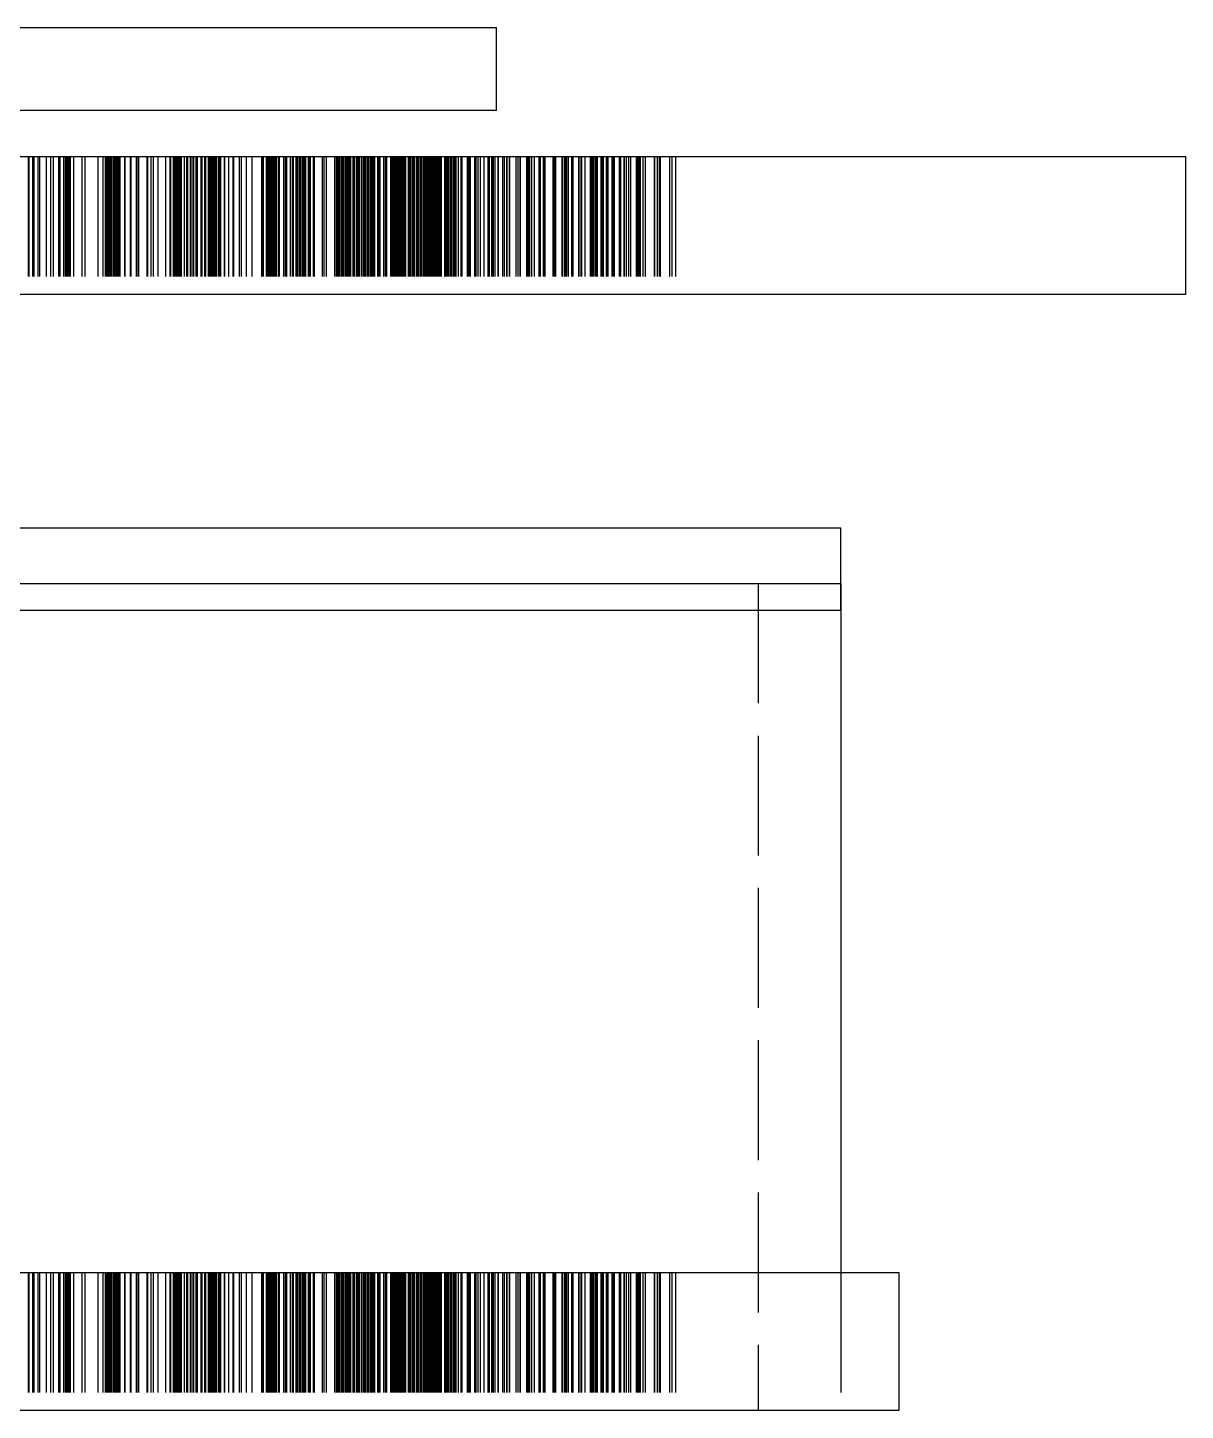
# Model space of a CAD drawing. Extents: x -3282 to 4846, y -1718 to 1845.
# Drawn here: x 4463.6 to 4547.6, y -467.9 to -367.6 of the extents above; entities that cross this region are included whole.
import ezdxf

# ---------------------------------------------------------------- set-up
doc = ezdxf.new("R2010")
doc.units = 0
doc.linetypes.add('DASHED', pattern=[11.05, 8.7, -2.35])
doc.linetypes.add('DOT', pattern=[2.2, 1.1, -1.1])
doc.layers.get('0').update_dxf_attribs({"linetype": 'CONTINUOUS'})
doc.layers.add('INVISIBLE', color=6, linetype='DOT')

msp = doc.modelspace()

# ---------------------------------------------------------------- linework, layer by layer
at = {"color": 1}
for p, q in [((4435.107727, -367.571621), (4497.607727, -367.571621)), ((4497.607727, -373.571621), (4497.607727, -367.571621)), ((4497.607727, -373.571621), (4247.607727, -373.571621)), ((4197.607727, -376.930308), (4547.607727, -376.930308)), ((4547.607727, -376.930308), (4547.607727, -386.930308)), ((4547.607727, -386.930308), (4197.607727, -386.930308)), ((4447.607727, -403.87264), (4522.607727, -403.87264)), ((4522.607727, -409.87264), (4522.607727, -403.87264)), ((4222.607727, -407.895823), (4522.607727, -407.895823)), ((4522.607727, -407.895823), (4522.607727, -457.895823)), ((4522.607727, -409.87264), (4222.607727, -409.87264)), ((4218.41165, -457.895823), (4526.803805, -457.895823)), ((4526.803805, -457.895823), (4526.803805, -467.895823)), ((4526.803805, -467.895823), (4218.41165, -467.895823))]:
    msp.add_line(p, q, dxfattribs=at)
at = {"layer": 'INVISIBLE', "linetype": 'DASHED'}
for p, q in [((4463.629827, -376.930308), (4463.629827, -386.930308)), ((4463.686207, -376.930308), (4463.686207, -386.930308)), ((4463.933215, -376.930308), (4463.933215, -386.930308)), ((4464.042692, -376.930308), (4464.042692, -386.930308)), ((4464.048743, -376.930308), (4464.048743, -386.930308)), ((4464.328966, -376.930308), (4464.328966, -386.930308)), ((4464.442108, -376.930308), (4464.442108, -386.930308)), ((4464.936995, -376.930308), (4464.936995, -386.930308)), ((4465.257447, -376.930308), (4465.257447, -386.930308)), ((4465.43452, -376.930308), (4465.43452, -386.930308)), ((4465.839957, -376.930308), (4465.839957, -386.930308)), ((4465.933752, -376.930308), (4465.933752, -386.930308)), ((4466.182442, -376.930308), (4466.182442, -386.930308)), ((4466.184181, -376.930308), (4466.184181, -386.930308)), ((4466.311828, -376.930308), (4466.311828, -386.930308)), ((4466.33762, -376.930308), (4466.33762, -386.930308)), ((4466.346135, -376.930308), (4466.346135, -386.930308)), ((4466.385126, -376.930308), (4466.385126, -386.930308)), ((4466.407022, -376.930308), (4466.407022, -386.930308)), ((4466.409483, -376.930308), (4466.409483, -386.930308)), ((4466.430706, -376.930308), (4466.430706, -386.930308)), ((4466.441874, -376.930308), (4466.441874, -386.930308)), ((4466.457502, -376.930308), (4466.457502, -386.930308)), ((4466.478218, -376.930308), (4466.478218, -386.930308)), ((4466.502674, -376.930308), (4466.502674, -386.930308)), ((4466.53958, -376.930308), (4466.53958, -386.930308)), ((4466.550751, -376.930308), (4466.550751, -386.930308)), ((4466.562348, -376.930308), (4466.562348, -386.930308)), ((4466.591947, -376.930308), (4466.591947, -386.930308)), ((4466.602057, -376.930308), (4466.602057, -386.930308)), ((4466.661122, -376.930308), (4466.661122, -386.930308)), ((4466.664394, -376.930308), (4466.664394, -386.930308)), ((4466.674306, -376.930308), (4466.674306, -386.930308)), ((4466.915665, -376.930308), (4466.915665, -386.930308)), ((4467.531013, -376.930308), (4467.531013, -386.930308)), ((4467.738138, -376.930308), (4467.738138, -386.930308)), ((4468.681522, -376.930308), (4468.681522, -386.930308)), ((4469.057762, -376.930308), (4469.057762, -386.930308)), ((4469.213446, -376.930308), (4469.213446, -386.930308)), ((4469.255664, -376.930308), (4469.255664, -386.930308)), ((4469.270852, -376.930308), (4469.270852, -386.930308)), ((4469.348096, -376.930308), (4469.348096, -386.930308)), ((4469.397185, -376.930308), (4469.397185, -386.930308)), ((4469.402975, -376.930308), (4469.402975, -386.930308)), ((4469.484608, -376.930308), (4469.484608, -386.930308)), ((4469.527899, -376.930308), (4469.527899, -386.930308)), ((4469.58967, -376.930308), (4469.58967, -386.930308)), ((4469.664166, -376.930308), (4469.664166, -386.930308)), ((4469.669862, -376.930308), (4469.669862, -386.930308)), ((4469.671114, -376.930308), (4469.671114, -386.930308)), ((4469.805318, -376.930308), (4469.805318, -386.930308)), ((4469.808981, -376.930308), (4469.808981, -386.930308)), ((4469.856322, -376.930308), (4469.856322, -386.930308)), ((4469.908571, -376.930308), (4469.908571, -386.930308)), ((4469.934022, -376.930308), (4469.934022, -386.930308)), ((4470.004254, -376.930308), (4470.004254, -386.930308)), ((4470.11832, -376.930308), (4470.11832, -386.930308)), ((4470.20027, -376.930308), (4470.20027, -386.930308)), ((4470.286466, -376.930308), (4470.286466, -386.930308)), ((4470.607753, -376.930308), (4470.607753, -386.930308)), ((4470.642325, -376.930308), (4470.642325, -386.930308)), ((4471.035791, -376.930308), (4471.035791, -386.930308)), ((4471.067658, -376.930308), (4471.067658, -386.930308)), ((4471.473493, -376.930308), (4471.473493, -386.930308)), ((4471.590361, -376.930308), (4471.590361, -386.930308)), ((4471.642847, -376.930308), (4471.642847, -386.930308)), ((4472.227798, -376.930308), (4472.227798, -386.930308)), ((4472.290938, -376.930308), (4472.290938, -386.930308)), ((4472.5344, -376.930308), (4472.5344, -386.930308)), ((4472.710137, -376.930308), (4472.710137, -386.930308)), ((4473.046463, -376.930308), (4473.046463, -386.930308)), ((4473.588255, -376.930308), (4473.588255, -386.930308)), ((4473.908005, -376.930308), (4473.908005, -386.930308)), ((4473.940961, -376.930308), (4473.940961, -386.930308)), ((4473.947288, -376.930308), (4473.947288, -386.930308)), ((4474.139598, -376.930308), (4474.139598, -386.930308)), ((4474.181466, -376.930308), (4474.181466, -386.930308)), ((4474.195639, -376.930308), (4474.195639, -386.930308)), ((4474.262687, -376.930308), (4474.262687, -386.930308)), ((4474.301937, -376.930308), (4474.301937, -386.930308)), ((4474.306426, -376.930308), (4474.306426, -386.930308)), ((4474.367011, -376.930308), (4474.367011, -386.930308)), ((4474.397334, -376.930308), (4474.397334, -386.930308)), ((4474.430529, -376.930308), (4474.430529, -386.930308)), ((4474.438758, -376.930308), (4474.438758, -386.930308)), ((4474.486173, -376.930308), (4474.486173, -386.930308)), ((4474.489693, -376.930308), (4474.489693, -386.930308)), ((4474.571624, -376.930308), (4474.571624, -386.930308)), ((4474.597886, -376.930308), (4474.597886, -386.930308)), ((4474.626019, -376.930308), (4474.626019, -386.930308)), ((4474.730976, -376.930308), (4474.730976, -386.930308)), ((4474.946409, -376.930308), (4474.946409, -386.930308)), ((4475.126012, -376.930308), (4475.126012, -386.930308)), ((4475.158894, -376.930308), (4475.158894, -386.930308)), ((4475.194312, -376.930308), (4475.194312, -386.930308)), ((4475.395147, -376.930308), (4475.395147, -386.930308)), ((4475.502085, -376.930308), (4475.502085, -386.930308)), ((4475.62485, -376.930308), (4475.62485, -386.930308)), ((4475.798638, -376.930308), (4475.798638, -386.930308)), ((4475.904175, -376.930308), (4475.904175, -386.930308)), ((4476.163836, -376.930308), (4476.163836, -386.930308)), ((4476.238871, -376.930308), (4476.238871, -386.930308)), ((4476.413239, -376.930308), (4476.413239, -386.930308)), ((4476.492072, -376.930308), (4476.492072, -386.930308)), ((4476.695367, -376.930308), (4476.695367, -386.930308)), ((4476.709211, -376.930308), (4476.709211, -386.930308)), ((4476.765625, -376.930308), (4476.765625, -386.930308)), ((4476.785708, -376.930308), (4476.785708, -386.930308)), ((4476.886633, -376.930308), (4476.886633, -386.930308)), ((4476.949964, -376.930308), (4476.949964, -386.930308)), ((4476.9574, -376.930308), (4476.9574, -386.930308)), ((4477.061593, -376.930308), (4477.061593, -386.930308)), ((4477.116415, -376.930308), (4477.116415, -386.930308)), ((4477.194196, -376.930308), (4477.194196, -386.930308)), ((4477.213522, -376.930308), (4477.213522, -386.930308)), ((4477.287389, -376.930308), (4477.287389, -386.930308)), ((4477.294489, -376.930308), (4477.294489, -386.930308)), ((4477.441041, -376.930308), (4477.441041, -386.930308)), ((4477.466937, -376.930308), (4477.466937, -386.930308)), ((4477.525232, -376.930308), (4477.525232, -386.930308)), ((4477.543306, -376.930308), (4477.543306, -386.930308)), ((4477.589365, -376.930308), (4477.589365, -386.930308)), ((4477.844905, -376.930308), (4477.844905, -386.930308)), ((4477.86621, -376.930308), (4477.86621, -386.930308)), ((4478.162478, -376.930308), (4478.162478, -386.930308)), ((4478.472081, -376.930308), (4478.472081, -386.930308)), ((4478.535736, -376.930308), (4478.535736, -386.930308)), ((4478.939204, -376.930308), (4478.939204, -386.930308)), ((4479.092628, -376.930308), (4479.092628, -386.930308)), ((4479.444373, -376.930308), (4479.444373, -386.930308)), ((4479.857223, -376.930308), (4479.857223, -386.930308)), ((4480.563543, -376.930308), (4480.563543, -386.930308)), ((4480.657661, -376.930308), (4480.657661, -386.930308)), ((4480.687821, -376.930308), (4480.687821, -386.930308)), ((4480.9017, -376.930308), (4480.9017, -386.930308)), ((4480.93639, -376.930308), (4480.93639, -386.930308)), ((4480.992504, -376.930308), (4480.992504, -386.930308)), ((4481.011715, -376.930308), (4481.011715, -386.930308)), ((4481.071044, -376.930308), (4481.071044, -386.930308)), ((4481.103891, -376.930308), (4481.103891, -386.930308)), ((4481.158779, -376.930308), (4481.158779, -386.930308)), ((4481.165099, -376.930308), (4481.165099, -386.930308)), ((4481.25123, -376.930308), (4481.25123, -386.930308)), ((4481.289222, -376.930308), (4481.289222, -386.930308)), ((4481.294923, -376.930308), (4481.294923, -386.930308)), ((4481.300846, -376.930308), (4481.300846, -386.930308)), ((4481.355245, -376.930308), (4481.355245, -386.930308)), ((4481.4252, -376.930308), (4481.4252, -386.930308)), ((4481.430433, -376.930308), (4481.430433, -386.930308)), ((4481.504125, -376.930308), (4481.504125, -386.930308)), ((4481.536691, -376.930308), (4481.536691, -386.930308)), ((4481.553808, -376.930308), (4481.553808, -386.930308)), ((4481.594014, -376.930308), (4481.594014, -386.930308)), ((4481.637453, -376.930308), (4481.637453, -386.930308)), ((4481.772592, -376.930308), (4481.772592, -386.930308)), ((4481.803072, -376.930308), (4481.803072, -386.930308)), ((4481.840663, -376.930308), (4481.840663, -386.930308)), ((4482.165457, -376.930308), (4482.165457, -386.930308)), ((4482.275877, -376.930308), (4482.275877, -386.930308)), ((4482.386725, -376.930308), (4482.386725, -386.930308)), ((4482.637244, -376.930308), (4482.637244, -386.930308)), ((4482.780985, -376.930308), (4482.780985, -386.930308)), ((4482.792589, -376.930308), (4482.792589, -386.930308)), ((4482.849756, -376.930308), (4482.849756, -386.930308)), ((4483.061694, -376.930308), (4483.061694, -386.930308)), ((4483.112496, -376.930308), (4483.112496, -386.930308)), ((4483.129839, -376.930308), (4483.129839, -386.930308)), ((4483.153937, -376.930308), (4483.153937, -386.930308)), ((4483.274132, -376.930308), (4483.274132, -386.930308)), ((4483.348938, -376.930308), (4483.348938, -386.930308)), ((4483.357696, -376.930308), (4483.357696, -386.930308)), ((4483.479895, -376.930308), (4483.479895, -386.930308)), ((4483.482939, -376.930308), (4483.482939, -386.930308)), ((4483.519765, -376.930308), (4483.519765, -386.930308)), ((4483.539587, -376.930308), (4483.539587, -386.930308)), ((4483.543852, -376.930308), (4483.543852, -386.930308)), ((4483.576764, -376.930308), (4483.576764, -386.930308)), ((4483.634243, -376.930308), (4483.634243, -386.930308)), ((4483.742061, -376.930308), (4483.742061, -386.930308)), ((4483.750255, -376.930308), (4483.750255, -386.930308)), ((4483.948495, -376.930308), (4483.948495, -386.930308)), ((4484.015195, -376.930308), (4484.015195, -386.930308)), ((4484.088409, -376.930308), (4484.088409, -386.930308)), ((4484.313908, -376.930308), (4484.313908, -386.930308)), ((4484.327604, -376.930308), (4484.327604, -386.930308)), ((4484.378573, -376.930308), (4484.378573, -386.930308)), ((4484.956335, -376.930308), (4484.956335, -386.930308)), ((4485.081508, -376.930308), (4485.081508, -386.930308)), ((4485.250976, -376.930308), (4485.250976, -386.930308)), ((4485.858178, -376.930308), (4485.858178, -386.930308)), ((4485.983677, -376.930308), (4485.983677, -386.930308)), ((4486.046357, -376.930308), (4486.046357, -386.930308)), ((4486.111188, -376.930308), (4486.111188, -386.930308)), ((4486.15243, -376.930308), (4486.15243, -386.930308)), ((4486.167975, -376.930308), (4486.167975, -386.930308)), ((4486.25032, -376.930308), (4486.25032, -386.930308)), ((4486.378855, -376.930308), (4486.378855, -386.930308)), ((4486.405152, -376.930308), (4486.405152, -386.930308)), ((4486.473059, -376.930308), (4486.473059, -386.930308)), ((4486.487654, -376.930308), (4486.487654, -386.930308)), ((4486.496512, -376.930308), (4486.496512, -386.930308)), ((4486.609743, -376.930308), (4486.609743, -386.930308)), ((4486.677872, -376.930308), (4486.677872, -386.930308)), ((4486.685746, -376.930308), (4486.685746, -386.930308)), ((4486.774473, -376.930308), (4486.774473, -386.930308)), ((4486.79366, -376.930308), (4486.79366, -386.930308)), ((4486.848813, -376.930308), (4486.848813, -386.930308)), ((4486.925396, -376.930308), (4486.925396, -386.930308)), ((4487.014834, -376.930308), (4487.014834, -386.930308)), ((4487.021551, -376.930308), (4487.021551, -386.930308)), ((4487.180977, -376.930308), (4487.180977, -386.930308)), ((4487.233371, -376.930308), (4487.233371, -386.930308)), ((4487.290216, -376.930308), (4487.290216, -386.930308)), ((4487.322095, -376.930308), (4487.322095, -386.930308)), ((4487.465074, -376.930308), (4487.465074, -386.930308)), ((4487.509258, -376.930308), (4487.509258, -386.930308)), ((4487.584175, -376.930308), (4487.584175, -386.930308)), ((4487.683951, -376.930308), (4487.683951, -386.930308)), ((4487.82538, -376.930308), (4487.82538, -386.930308)), ((4487.948902, -376.930308), (4487.948902, -386.930308)), ((4487.99326, -376.930308), (4487.99326, -386.930308)), ((4488.002759, -376.930308), (4488.002759, -386.930308)), ((4488.070157, -376.930308), (4488.070157, -386.930308)), ((4488.097219, -376.930308), (4488.097219, -386.930308)), ((4488.231431, -376.930308), (4488.231431, -386.930308)), ((4488.314443, -376.930308), (4488.314443, -386.930308)), ((4488.324138, -376.930308), (4488.324138, -386.930308)), ((4488.3367, -376.930308), (4488.3367, -386.930308)), ((4488.459003, -376.930308), (4488.459003, -386.930308)), ((4488.5293, -376.930308), (4488.5293, -386.930308)), ((4488.62835, -376.930308), (4488.62835, -386.930308)), ((4488.67781, -376.930308), (4488.67781, -386.930308)), ((4488.725519, -376.930308), (4488.725519, -386.930308)), ((4488.746688, -376.930308), (4488.746688, -386.930308)), ((4488.75501, -376.930308), (4488.75501, -386.930308)), ((4488.970379, -376.930308), (4488.970379, -386.930308)), ((4488.995418, -376.930308), (4488.995418, -386.930308)), ((4489.042569, -376.930308), (4489.042569, -386.930308)), ((4489.121665, -376.930308), (4489.121665, -386.930308)), ((4489.144392, -376.930308), (4489.144392, -386.930308)), ((4489.406709, -376.930308), (4489.406709, -386.930308)), ((4489.433771, -376.930308), (4489.433771, -386.930308)), ((4489.560508, -376.930308), (4489.560508, -386.930308)), ((4489.575184, -376.930308), (4489.575184, -386.930308)), ((4489.639654, -376.930308), (4489.639654, -386.930308)), ((4489.917864, -376.930308), (4489.917864, -386.930308)), ((4489.980361, -376.930308), (4489.980361, -386.930308)), ((4490.024466, -376.930308), (4490.024466, -386.930308)), ((4490.095942, -376.930308), (4490.095942, -386.930308)), ((4490.181744, -376.930308), (4490.181744, -386.930308)), ((4490.272691, -376.930308), (4490.272691, -386.930308)), ((4490.306871, -376.930308), (4490.306871, -386.930308)), ((4490.338301, -376.930308), (4490.338301, -386.930308)), ((4490.383605, -376.930308), (4490.383605, -386.930308)), ((4490.410189, -376.930308), (4490.410189, -386.930308)), ((4490.48185, -376.930308), (4490.48185, -386.930308)), ((4490.539613, -376.930308), (4490.539613, -386.930308)), ((4490.618004, -376.930308), (4490.618004, -386.930308)), ((4490.627088, -376.930308), (4490.627088, -386.930308)), ((4490.657764, -376.930308), (4490.657764, -386.930308)), ((4490.666737, -376.930308), (4490.666737, -386.930308)), ((4490.752068, -376.930308), (4490.752068, -386.930308)), ((4490.816271, -376.930308), (4490.816271, -386.930308)), ((4490.905768, -376.930308), (4490.905768, -386.930308)), ((4490.952382, -376.930308), (4490.952382, -386.930308)), ((4491.01078, -376.930308), (4491.01078, -386.930308)), ((4491.018687, -376.930308), (4491.018687, -386.930308)), ((4491.207197, -376.930308), (4491.207197, -386.930308)), ((4491.220144, -376.930308), (4491.220144, -386.930308)), ((4491.269488, -376.930308), (4491.269488, -386.930308)), ((4491.288376, -376.930308), (4491.288376, -386.930308)), ((4491.304491, -376.930308), (4491.304491, -386.930308)), ((4491.337257, -376.930308), (4491.337257, -386.930308)), ((4491.349452, -376.930308), (4491.349452, -386.930308)), ((4491.370666, -376.930308), (4491.370666, -386.930308)), ((4491.399507, -376.930308), (4491.399507, -386.930308)), ((4491.508726, -376.930308), (4491.508726, -386.930308)), ((4491.524545, -376.930308), (4491.524545, -386.930308)), ((4491.541871, -376.930308), (4491.541871, -386.930308)), ((4491.600148, -376.930308), (4491.600148, -386.930308)), ((4491.618653, -376.930308), (4491.618653, -386.930308)), ((4491.62946, -376.930308), (4491.62946, -386.930308)), ((4491.63967, -376.930308), (4491.63967, -386.930308)), ((4491.781307, -376.930308), (4491.781307, -386.930308)), ((4491.809436, -376.930308), (4491.809436, -386.930308)), ((4491.827211, -376.930308), (4491.827211, -386.930308)), ((4491.854871, -376.930308), (4491.854871, -386.930308)), ((4491.958251, -376.930308), (4491.958251, -386.930308)), ((4492.080748, -376.930308), (4492.080748, -386.930308)), ((4492.090024, -376.930308), (4492.090024, -386.930308)), ((4492.126239, -376.930308), (4492.126239, -386.930308)), ((4492.203196, -376.930308), (4492.203196, -386.930308)), ((4492.313109, -376.930308), (4492.313109, -386.930308)), ((4492.387634, -376.930308), (4492.387634, -386.930308)), ((4492.455036, -376.930308), (4492.455036, -386.930308)), ((4492.469154, -376.930308), (4492.469154, -386.930308)), ((4492.471026, -376.930308), (4492.471026, -386.930308)), ((4492.486118, -376.930308), (4492.486118, -386.930308)), ((4492.553231, -376.930308), (4492.553231, -386.930308)), ((4492.581829, -376.930308), (4492.581829, -386.930308)), ((4492.589816, -376.930308), (4492.589816, -386.930308)), ((4492.659121, -376.930308), (4492.659121, -386.930308)), ((4492.702705, -376.930308), (4492.702705, -386.930308)), ((4492.721745, -376.930308), (4492.721745, -386.930308)), ((4492.789562, -376.930308), (4492.789562, -386.930308)), ((4492.803031, -376.930308), (4492.803031, -386.930308)), ((4492.806972, -376.930308), (4492.806972, -386.930308)), ((4492.81687, -376.930308), (4492.81687, -386.930308)), ((4492.887116, -376.930308), (4492.887116, -386.930308)), ((4492.916477, -376.930308), (4492.916477, -386.930308)), ((4492.953453, -376.930308), (4492.953453, -386.930308)), ((4493.0239, -376.930308), (4493.0239, -386.930308)), ((4493.052008, -376.930308), (4493.052008, -386.930308)), ((4493.06077, -376.930308), (4493.06077, -386.930308)), ((4493.1224, -376.930308), (4493.1224, -386.930308)), ((4493.149108, -376.930308), (4493.149108, -386.930308)), ((4493.159387, -376.930308), (4493.159387, -386.930308)), ((4493.238397, -376.930308), (4493.238397, -386.930308)), ((4493.247149, -376.930308), (4493.247149, -386.930308)), ((4493.301605, -376.930308), (4493.301605, -386.930308)), ((4493.350795, -376.930308), (4493.350795, -386.930308)), ((4493.375221, -376.930308), (4493.375221, -386.930308)), ((4493.40712, -376.930308), (4493.40712, -386.930308)), ((4493.456504, -376.930308), (4493.456504, -386.930308)), ((4493.478414, -376.930308), (4493.478414, -386.930308)), ((4493.525969, -376.930308), (4493.525969, -386.930308)), ((4493.549882, -376.930308), (4493.549882, -386.930308)), ((4493.600324, -376.930308), (4493.600324, -386.930308)), ((4493.601699, -376.930308), (4493.601699, -386.930308)), ((4493.609541, -376.930308), (4493.609541, -386.930308)), ((4493.830591, -376.930308), (4493.830591, -386.930308)), ((4493.88422, -376.930308), (4493.88422, -386.930308)), ((4493.896951, -376.930308), (4493.896951, -386.930308)), ((4493.904195, -376.930308), (4493.904195, -386.930308)), ((4493.941923, -376.930308), (4493.941923, -386.930308)), ((4493.984576, -376.930308), (4493.984576, -386.930308)), ((4494.002697, -376.930308), (4494.002697, -386.930308)), ((4494.113873, -376.930308), (4494.113873, -386.930308)), ((4494.221455, -376.930308), (4494.221455, -386.930308)), ((4494.25291, -376.930308), (4494.25291, -386.930308)), ((4494.299282, -376.930308), (4494.299282, -386.930308)), ((4494.368518, -376.930308), (4494.368518, -386.930308)), ((4494.379448, -376.930308), (4494.379448, -386.930308)), ((4494.490079, -376.930308), (4494.490079, -386.930308)), ((4494.583188, -376.930308), (4494.583188, -386.930308)), ((4494.675386, -376.930308), (4494.675386, -386.930308)), ((4494.84077, -376.930308), (4494.84077, -386.930308)), ((4495.015795, -376.930308), (4495.015795, -386.930308)), ((4495.03872, -376.930308), (4495.03872, -386.930308)), ((4495.087948, -376.930308), (4495.087948, -386.930308)), ((4495.489423, -376.930308), (4495.489423, -386.930308)), ((4495.568665, -376.930308), (4495.568665, -386.930308)), ((4495.632721, -376.930308), (4495.632721, -386.930308)), ((4495.632752, -376.930308), (4495.632752, -386.930308)), ((4495.716038, -376.930308), (4495.716038, -386.930308)), ((4496.012798, -376.930308), (4496.012798, -386.930308)), ((4496.117791, -376.930308), (4496.117791, -386.930308)), ((4496.25839, -376.930308), (4496.25839, -386.930308)), ((4496.439298, -376.930308), (4496.439298, -386.930308)), ((4496.699594, -376.930308), (4496.699594, -386.930308)), ((4496.99494, -376.930308), (4496.99494, -386.930308)), ((4497.081326, -376.930308), (4497.081326, -386.930308)), ((4497.261892, -376.930308), (4497.261892, -386.930308)), ((4497.291998, -376.930308), (4497.291998, -386.930308)), ((4497.366654, -376.930308), (4497.366654, -386.930308)), ((4497.368569, -376.930308), (4497.368569, -386.930308)), ((4497.379533, -376.930308), (4497.379533, -386.930308)), ((4497.498899, -376.930308), (4497.498899, -386.930308)), ((4497.721356, -376.930308), (4497.721356, -386.930308)), ((4497.728596, -376.930308), (4497.728596, -386.930308)), ((4498.047888, -376.930308), (4498.047888, -386.930308)), ((4498.182175, -376.930308), (4498.182175, -386.930308)), ((4498.337993, -376.930308), (4498.337993, -386.930308)), ((4498.359041, -376.930308), (4498.359041, -386.930308)), ((4498.540327, -376.930308), (4498.540327, -386.930308)), ((4498.552966, -376.930308), (4498.552966, -386.930308)), ((4499.022869, -376.930308), (4499.022869, -386.930308)), ((4499.16254, -376.930308), (4499.16254, -386.930308)), ((4499.316687, -376.930308), (4499.316687, -386.930308)), ((4499.324551, -376.930308), (4499.324551, -386.930308)), ((4499.789183, -376.930308), (4499.789183, -386.930308)), ((4499.857193, -376.930308), (4499.857193, -386.930308)), ((4499.907861, -376.930308), (4499.907861, -386.930308)), ((4500.009894, -376.930308), (4500.009894, -386.930308)), ((4500.14911, -376.930308), (4500.14911, -386.930308)), ((4500.357537, -376.930308), (4500.357537, -386.930308)), ((4500.681173, -376.930308), (4500.681173, -386.930308)), ((4500.7747, -376.930308), (4500.7747, -386.930308)), ((4501.002918, -376.930308), (4501.002918, -386.930308)), ((4501.017486, -376.930308), (4501.017486, -386.930308)), ((4501.116125, -376.930308), (4501.116125, -386.930308)), ((4501.713818, -376.930308), (4501.713818, -386.930308)), ((4501.773361, -376.930308), (4501.773361, -386.930308)), ((4501.796961, -376.930308), (4501.796961, -386.930308)), ((4501.810531, -376.930308), (4501.810531, -386.930308)), ((4501.826959, -376.930308), (4501.826959, -386.930308)), ((4501.868345, -376.930308), (4501.868345, -386.930308)), ((4501.900197, -376.930308), (4501.900197, -386.930308)), ((4502.364094, -376.930308), (4502.364094, -386.930308)), ((4502.383308, -376.930308), (4502.383308, -386.930308)), ((4502.519453, -376.930308), (4502.519453, -386.930308)), ((4502.595524, -376.930308), (4502.595524, -386.930308)), ((4502.692722, -376.930308), (4502.692722, -386.930308)), ((4502.827341, -376.930308), (4502.827341, -386.930308)), ((4503.050331, -376.930308), (4503.050331, -386.930308)), ((4503.10185, -376.930308), (4503.10185, -386.930308)), ((4503.116515, -376.930308), (4503.116515, -386.930308)), ((4503.160601, -376.930308), (4503.160601, -386.930308)), ((4503.558329, -376.930308), (4503.558329, -386.930308)), ((4503.592888, -376.930308), (4503.592888, -386.930308)), ((4503.73849, -376.930308), (4503.73849, -386.930308)), ((4503.743445, -376.930308), (4503.743445, -386.930308)), ((4503.765505, -376.930308), (4503.765505, -386.930308)), ((4503.770245, -376.930308), (4503.770245, -386.930308)), ((4503.775775, -376.930308), (4503.775775, -386.930308)), ((4503.784691, -376.930308), (4503.784691, -386.930308)), ((4503.784964, -376.930308), (4503.784964, -386.930308)), ((4504.017347, -376.930308), (4504.017347, -386.930308)), ((4504.408651, -376.930308), (4504.408651, -386.930308)), ((4504.447674, -376.930308), (4504.447674, -386.930308)), ((4504.474031, -376.930308), (4504.474031, -386.930308)), ((4504.567138, -376.930308), (4504.567138, -386.930308)), ((4504.616806, -376.930308), (4504.616806, -386.930308)), ((4504.653605, -376.930308), (4504.653605, -386.930308)), ((4504.774269, -376.930308), (4504.774269, -386.930308)), ((4504.817676, -376.930308), (4504.817676, -386.930308)), ((4504.924769, -376.930308), (4504.924769, -386.930308)), ((4505.198695, -376.930308), (4505.198695, -386.930308)), ((4505.202705, -376.930308), (4505.202705, -386.930308)), ((4505.311748, -376.930308), (4505.311748, -386.930308)), ((4505.362463, -376.930308), (4505.362463, -386.930308)), ((4505.579657, -376.930308), (4505.579657, -386.930308)), ((4505.589143, -376.930308), (4505.589143, -386.930308)), ((4505.70398, -376.930308), (4505.70398, -386.930308)), ((4505.975645, -376.930308), (4505.975645, -386.930308)), ((4506.071024, -376.930308), (4506.071024, -386.930308)), ((4506.102837, -376.930308), (4506.102837, -386.930308)), ((4506.166837, -376.930308), (4506.166837, -386.930308)), ((4506.519875, -376.930308), (4506.519875, -386.930308)), ((4506.60793, -376.930308), (4506.60793, -386.930308)), ((4506.853366, -376.930308), (4506.853366, -386.930308)), ((4506.875022, -376.930308), (4506.875022, -386.930308)), ((4507.02488, -376.930308), (4507.02488, -386.930308)), ((4507.2012, -376.930308), (4507.2012, -386.930308)), ((4507.336558, -376.930308), (4507.336558, -386.930308)), ((4507.745349, -376.930308), (4507.745349, -386.930308)), ((4507.837692, -376.930308), (4507.837692, -386.930308)), ((4507.939543, -376.930308), (4507.939543, -386.930308)), ((4508.042694, -376.930308), (4508.042694, -386.930308)), ((4508.224391, -376.930308), (4508.224391, -386.930308)), ((4508.399095, -376.930308), (4508.399095, -386.930308)), ((4509.052925, -376.930308), (4509.052925, -386.930308)), ((4509.091962, -376.930308), (4509.091962, -386.930308)), ((4509.283262, -376.930308), (4509.283262, -386.930308)), ((4509.427414, -376.930308), (4509.427414, -386.930308)), ((4509.50156, -376.930308), (4509.50156, -386.930308)), ((4510.182429, -376.930308), (4510.182429, -386.930308)), ((4510.350564, -376.930308), (4510.350564, -386.930308)), ((4510.602645, -376.930308), (4510.602645, -386.930308)), ((4510.607907, -376.930308), (4510.607907, -386.930308)), ((4516.607727, -407.895823), (4516.607727, -467.895823)), ((4463.629827, -457.895823), (4463.629827, -467.895823)), ((4463.686207, -457.895823), (4463.686207, -467.895823)), ((4463.933215, -457.895823), (4463.933215, -467.895823)), ((4464.042691, -457.895823), (4464.042691, -467.895823)), ((4464.048744, -457.895823), (4464.048744, -467.895823)), ((4464.328966, -457.895823), (4464.328966, -467.895823)), ((4464.442108, -457.895823), (4464.442108, -467.895823)), ((4464.936995, -457.895823), (4464.936995, -467.895823)), ((4465.257446, -457.895823), (4465.257446, -467.895823)), ((4465.43452, -457.895823), (4465.43452, -467.895823)), ((4465.839957, -457.895823), (4465.839957, -467.895823)), ((4465.933752, -457.895823), (4465.933752, -467.895823)), ((4466.182442, -457.895823), (4466.182442, -467.895823)), ((4466.184181, -457.895823), (4466.184181, -467.895823)), ((4466.311828, -457.895823), (4466.311828, -467.895823)), ((4466.33762, -457.895823), (4466.33762, -467.895823)), ((4466.346135, -457.895823), (4466.346135, -467.895823)), ((4466.385126, -457.895823), (4466.385126, -467.895823)), ((4466.407022, -457.895823), (4466.407022, -467.895823)), ((4466.409483, -457.895823), (4466.409483, -467.895823)), ((4466.430706, -457.895823), (4466.430706, -467.895823)), ((4466.441874, -457.895823), (4466.441874, -467.895823)), ((4466.457502, -457.895823), (4466.457502, -467.895823)), ((4466.478218, -457.895823), (4466.478218, -467.895823)), ((4466.502674, -457.895823), (4466.502674, -467.895823)), ((4466.53958, -457.895823), (4466.53958, -467.895823)), ((4466.550751, -457.895823), (4466.550751, -467.895823)), ((4466.562348, -457.895823), (4466.562348, -467.895823)), ((4466.591947, -457.895823), (4466.591947, -467.895823)), ((4466.602057, -457.895823), (4466.602057, -467.895823)), ((4466.661122, -457.895823), (4466.661122, -467.895823)), ((4466.664397, -457.895823), (4466.664397, -467.895823)), ((4466.674306, -457.895823), (4466.674306, -467.895823)), ((4466.915665, -457.895823), (4466.915665, -467.895823)), ((4467.531013, -457.895823), (4467.531013, -467.895823)), ((4467.738138, -457.895823), (4467.738138, -467.895823)), ((4468.681522, -457.895823), (4468.681522, -467.895823)), ((4469.057762, -457.895823), (4469.057762, -467.895823)), ((4469.213446, -457.895823), (4469.213446, -467.895823)), ((4469.255664, -457.895823), (4469.255664, -467.895823)), ((4469.270852, -457.895823), (4469.270852, -467.895823)), ((4469.348096, -457.895823), (4469.348096, -467.895823)), ((4469.397185, -457.895823), (4469.397185, -467.895823)), ((4469.402975, -457.895823), (4469.402975, -467.895823)), ((4469.484608, -457.895823), (4469.484608, -467.895823)), ((4469.527899, -457.895823), (4469.527899, -467.895823)), ((4469.58967, -457.895823), (4469.58967, -467.895823)), ((4469.664166, -457.895823), (4469.664166, -467.895823)), ((4469.669862, -457.895823), (4469.669862, -467.895823)), ((4469.671114, -457.895823), (4469.671114, -467.895823)), ((4469.805318, -457.895823), (4469.805318, -467.895823)), ((4469.808981, -457.895823), (4469.808981, -467.895823)), ((4469.856322, -457.895823), (4469.856322, -467.895823)), ((4469.908571, -457.895823), (4469.908571, -467.895823)), ((4469.934022, -457.895823), (4469.934022, -467.895823)), ((4470.004254, -457.895823), (4470.004254, -467.895823)), ((4470.11832, -457.895823), (4470.11832, -467.895823)), ((4470.20027, -457.895823), (4470.20027, -467.895823)), ((4470.286466, -457.895823), (4470.286466, -467.895823)), ((4470.607752, -457.895823), (4470.607752, -467.895823)), ((4470.642325, -457.895823), (4470.642325, -467.895823)), ((4471.035791, -457.895823), (4471.035791, -467.895823)), ((4471.067658, -457.895823), (4471.067658, -467.895823)), ((4471.473493, -457.895823), (4471.473493, -467.895823)), ((4471.59036, -457.895823), (4471.59036, -467.895823)), ((4471.642847, -457.895823), (4471.642847, -467.895823)), ((4472.227798, -457.895823), (4472.227798, -467.895823)), ((4472.290938, -457.895823), (4472.290938, -467.895823)), ((4472.5344, -457.895823), (4472.5344, -467.895823)), ((4472.710137, -457.895823), (4472.710137, -467.895823)), ((4473.046465, -457.895823), (4473.046465, -467.895823)), ((4473.588255, -457.895823), (4473.588255, -467.895823)), ((4473.908005, -457.895823), (4473.908005, -467.895823)), ((4473.940961, -457.895823), (4473.940961, -467.895823)), ((4473.947288, -457.895823), (4473.947288, -467.895823)), ((4474.139598, -457.895823), (4474.139598, -467.895823)), ((4474.181466, -457.895823), (4474.181466, -467.895823)), ((4474.195639, -457.895823), (4474.195639, -467.895823)), ((4474.262687, -457.895823), (4474.262687, -467.895823)), ((4474.301937, -457.895823), (4474.301937, -467.895823)), ((4474.306426, -457.895823), (4474.306426, -467.895823)), ((4474.367011, -457.895823), (4474.367011, -467.895823)), ((4474.397334, -457.895823), (4474.397334, -467.895823)), ((4474.430529, -457.895823), (4474.430529, -467.895823)), ((4474.438758, -457.895823), (4474.438758, -467.895823)), ((4474.486173, -457.895823), (4474.486173, -467.895823)), ((4474.489693, -457.895823), (4474.489693, -467.895823)), ((4474.571624, -457.895823), (4474.571624, -467.895823)), ((4474.597886, -457.895823), (4474.597886, -467.895823)), ((4474.626019, -457.895823), (4474.626019, -467.895823)), ((4474.730976, -457.895823), (4474.730976, -467.895823)), ((4474.946409, -457.895823), (4474.946409, -467.895823)), ((4475.126012, -457.895823), (4475.126012, -467.895823)), ((4475.158894, -457.895823), (4475.158894, -467.895823)), ((4475.194312, -457.895823), (4475.194312, -467.895823)), ((4475.395147, -457.895823), (4475.395147, -467.895823)), ((4475.502085, -457.895823), (4475.502085, -467.895823)), ((4475.62485, -457.895823), (4475.62485, -467.895823)), ((4475.798638, -457.895823), (4475.798638, -467.895823)), ((4475.904175, -457.895823), (4475.904175, -467.895823)), ((4476.163836, -457.895823), (4476.163836, -467.895823)), ((4476.238871, -457.895823), (4476.238871, -467.895823)), ((4476.413239, -457.895823), (4476.413239, -467.895823)), ((4476.492072, -457.895823), (4476.492072, -467.895823)), ((4476.695366, -457.895823), (4476.695366, -467.895823)), ((4476.709211, -457.895823), (4476.709211, -467.895823)), ((4476.765625, -457.895823), (4476.765625, -467.895823)), ((4476.785708, -457.895823), (4476.785708, -467.895823)), ((4476.886633, -457.895823), (4476.886633, -467.895823)), ((4476.949964, -457.895823), (4476.949964, -467.895823)), ((4476.9574, -457.895823), (4476.9574, -467.895823)), ((4477.061593, -457.895823), (4477.061593, -467.895823)), ((4477.116415, -457.895823), (4477.116415, -467.895823)), ((4477.194196, -457.895823), (4477.194196, -467.895823)), ((4477.213522, -457.895823), (4477.213522, -467.895823)), ((4477.287389, -457.895823), (4477.287389, -467.895823)), ((4477.294489, -457.895823), (4477.294489, -467.895823)), ((4477.44104, -457.895823), (4477.44104, -467.895823)), ((4477.466937, -457.895823), (4477.466937, -467.895823)), ((4477.525232, -457.895823), (4477.525232, -467.895823)), ((4477.543307, -457.895823), (4477.543307, -467.895823)), ((4477.589365, -457.895823), (4477.589365, -467.895823)), ((4477.844905, -457.895823), (4477.844905, -467.895823)), ((4477.86621, -457.895823), (4477.86621, -467.895823)), ((4478.162478, -457.895823), (4478.162478, -467.895823)), ((4478.472081, -457.895823), (4478.472081, -467.895823)), ((4478.535736, -457.895823), (4478.535736, -467.895823)), ((4478.939206, -457.895823), (4478.939206, -467.895823)), ((4479.092628, -457.895823), (4479.092628, -467.895823)), ((4479.444373, -457.895823), (4479.444373, -467.895823)), ((4479.857223, -457.895823), (4479.857223, -467.895823)), ((4480.563543, -457.895823), (4480.563543, -467.895823)), ((4480.657661, -457.895823), (4480.657661, -467.895823)), ((4480.687821, -457.895823), (4480.687821, -467.895823)), ((4480.9017, -457.895823), (4480.9017, -467.895823)), ((4480.93639, -457.895823), (4480.93639, -467.895823)), ((4480.992504, -457.895823), (4480.992504, -467.895823)), ((4481.011715, -457.895823), (4481.011715, -467.895823)), ((4481.071044, -457.895823), (4481.071044, -467.895823)), ((4481.103891, -457.895823), (4481.103891, -467.895823)), ((4481.158779, -457.895823), (4481.158779, -467.895823)), ((4481.165099, -457.895823), (4481.165099, -467.895823)), ((4481.25123, -457.895823), (4481.25123, -467.895823)), ((4481.289222, -457.895823), (4481.289222, -467.895823)), ((4481.294923, -457.895823), (4481.294923, -467.895823)), ((4481.300846, -457.895823), (4481.300846, -467.895823)), ((4481.355245, -457.895823), (4481.355245, -467.895823)), ((4481.4252, -457.895823), (4481.4252, -467.895823)), ((4481.430433, -457.895823), (4481.430433, -467.895823)), ((4481.504125, -457.895823), (4481.504125, -467.895823)), ((4481.536691, -457.895823), (4481.536691, -467.895823)), ((4481.553808, -457.895823), (4481.553808, -467.895823)), ((4481.594014, -457.895823), (4481.594014, -467.895823)), ((4481.637453, -457.895823), (4481.637453, -467.895823)), ((4481.772592, -457.895823), (4481.772592, -467.895823)), ((4481.803072, -457.895823), (4481.803072, -467.895823)), ((4481.840663, -457.895823), (4481.840663, -467.895823)), ((4482.165457, -457.895823), (4482.165457, -467.895823)), ((4482.275876, -457.895823), (4482.275876, -467.895823)), ((4482.386725, -457.895823), (4482.386725, -467.895823)), ((4482.637244, -457.895823), (4482.637244, -467.895823)), ((4482.780984, -457.895823), (4482.780984, -467.895823)), ((4482.792589, -457.895823), (4482.792589, -467.895823)), ((4482.849756, -457.895823), (4482.849756, -467.895823)), ((4483.061694, -457.895823), (4483.061694, -467.895823)), ((4483.112496, -457.895823), (4483.112496, -467.895823)), ((4483.129839, -457.895823), (4483.129839, -467.895823)), ((4483.153937, -457.895823), (4483.153937, -467.895823)), ((4483.274132, -457.895823), (4483.274132, -467.895823)), ((4483.348938, -457.895823), (4483.348938, -467.895823)), ((4483.357696, -457.895823), (4483.357696, -467.895823)), ((4483.479895, -457.895823), (4483.479895, -467.895823)), ((4483.482939, -457.895823), (4483.482939, -467.895823)), ((4483.519765, -457.895823), (4483.519765, -467.895823)), ((4483.539587, -457.895823), (4483.539587, -467.895823)), ((4483.543852, -457.895823), (4483.543852, -467.895823)), ((4483.576764, -457.895823), (4483.576764, -467.895823)), ((4483.634243, -457.895823), (4483.634243, -467.895823)), ((4483.742061, -457.895823), (4483.742061, -467.895823)), ((4483.750255, -457.895823), (4483.750255, -467.895823)), ((4483.948495, -457.895823), (4483.948495, -467.895823)), ((4484.015195, -457.895823), (4484.015195, -467.895823)), ((4484.088409, -457.895823), (4484.088409, -467.895823)), ((4484.313911, -457.895823), (4484.313911, -467.895823)), ((4484.327604, -457.895823), (4484.327604, -467.895823)), ((4484.378573, -457.895823), (4484.378573, -467.895823)), ((4484.956335, -457.895823), (4484.956335, -467.895823)), ((4485.081508, -457.895823), (4485.081508, -467.895823)), ((4485.250976, -457.895823), (4485.250976, -467.895823)), ((4485.858178, -457.895823), (4485.858178, -467.895823)), ((4485.983677, -457.895823), (4485.983677, -467.895823)), ((4486.046357, -457.895823), (4486.046357, -467.895823)), ((4486.111188, -457.895823), (4486.111188, -467.895823)), ((4486.15243, -457.895823), (4486.15243, -467.895823)), ((4486.167975, -457.895823), (4486.167975, -467.895823)), ((4486.250321, -457.895823), (4486.250321, -467.895823)), ((4486.378855, -457.895823), (4486.378855, -467.895823)), ((4486.405152, -457.895823), (4486.405152, -467.895823)), ((4486.473059, -457.895823), (4486.473059, -467.895823)), ((4486.487654, -457.895823), (4486.487654, -467.895823)), ((4486.496512, -457.895823), (4486.496512, -467.895823)), ((4486.609743, -457.895823), (4486.609743, -467.895823)), ((4486.677872, -457.895823), (4486.677872, -467.895823)), ((4486.685746, -457.895823), (4486.685746, -467.895823)), ((4486.774473, -457.895823), (4486.774473, -467.895823)), ((4486.79366, -457.895823), (4486.79366, -467.895823)), ((4486.848813, -457.895823), (4486.848813, -467.895823)), ((4486.925396, -457.895823), (4486.925396, -467.895823)), ((4487.014834, -457.895823), (4487.014834, -467.895823)), ((4487.021551, -457.895823), (4487.021551, -467.895823)), ((4487.180977, -457.895823), (4487.180977, -467.895823)), ((4487.233371, -457.895823), (4487.233371, -467.895823)), ((4487.290216, -457.895823), (4487.290216, -467.895823)), ((4487.322094, -457.895823), (4487.322094, -467.895823)), ((4487.465074, -457.895823), (4487.465074, -467.895823)), ((4487.509258, -457.895823), (4487.509258, -467.895823)), ((4487.584174, -457.895823), (4487.584174, -467.895823)), ((4487.683951, -457.895823), (4487.683951, -467.895823)), ((4487.82538, -457.895823), (4487.82538, -467.895823)), ((4487.948902, -457.895823), (4487.948902, -467.895823)), ((4487.99326, -457.895823), (4487.99326, -467.895823)), ((4488.002759, -457.895823), (4488.002759, -467.895823)), ((4488.070157, -457.895823), (4488.070157, -467.895823)), ((4488.097219, -457.895823), (4488.097219, -467.895823)), ((4488.231431, -457.895823), (4488.231431, -467.895823)), ((4488.314443, -457.895823), (4488.314443, -467.895823)), ((4488.324138, -457.895823), (4488.324138, -467.895823)), ((4488.3367, -457.895823), (4488.3367, -467.895823)), ((4488.459003, -457.895823), (4488.459003, -467.895823)), ((4488.5293, -457.895823), (4488.5293, -467.895823)), ((4488.62835, -457.895823), (4488.62835, -467.895823)), ((4488.67781, -457.895823), (4488.67781, -467.895823)), ((4488.725519, -457.895823), (4488.725519, -467.895823)), ((4488.746688, -457.895823), (4488.746688, -467.895823)), ((4488.75501, -457.895823), (4488.75501, -467.895823)), ((4488.970379, -457.895823), (4488.970379, -467.895823)), ((4488.995419, -457.895823), (4488.995419, -467.895823)), ((4489.042569, -457.895823), (4489.042569, -467.895823)), ((4489.121665, -457.895823), (4489.121665, -467.895823)), ((4489.144394, -457.895823), (4489.144394, -467.895823)), ((4489.406709, -457.895823), (4489.406709, -467.895823)), ((4489.433771, -457.895823), (4489.433771, -467.895823)), ((4489.560508, -457.895823), (4489.560508, -467.895823)), ((4489.575184, -457.895823), (4489.575184, -467.895823)), ((4489.639654, -457.895823), (4489.639654, -467.895823)), ((4489.917864, -457.895823), (4489.917864, -467.895823)), ((4489.980361, -457.895823), (4489.980361, -467.895823)), ((4490.024466, -457.895823), (4490.024466, -467.895823)), ((4490.095942, -457.895823), (4490.095942, -467.895823)), ((4490.181744, -457.895823), (4490.181744, -467.895823)), ((4490.272691, -457.895823), (4490.272691, -467.895823)), ((4490.306871, -457.895823), (4490.306871, -467.895823)), ((4490.338301, -457.895823), (4490.338301, -467.895823)), ((4490.383605, -457.895823), (4490.383605, -467.895823)), ((4490.410189, -457.895823), (4490.410189, -467.895823)), ((4490.48185, -457.895823), (4490.48185, -467.895823)), ((4490.539613, -457.895823), (4490.539613, -467.895823)), ((4490.618004, -457.895823), (4490.618004, -467.895823)), ((4490.627088, -457.895823), (4490.627088, -467.895823)), ((4490.657765, -457.895823), (4490.657765, -467.895823)), ((4490.666737, -457.895823), (4490.666737, -467.895823)), ((4490.752068, -457.895823), (4490.752068, -467.895823)), ((4490.816271, -457.895823), (4490.816271, -467.895823)), ((4490.905768, -457.895823), (4490.905768, -467.895823)), ((4490.952382, -457.895823), (4490.952382, -467.895823)), ((4491.01078, -457.895823), (4491.01078, -467.895823)), ((4491.018687, -457.895823), (4491.018687, -467.895823)), ((4491.207197, -457.895823), (4491.207197, -467.895823)), ((4491.220144, -457.895823), (4491.220144, -467.895823)), ((4491.269488, -457.895823), (4491.269488, -467.895823)), ((4491.288376, -457.895823), (4491.288376, -467.895823)), ((4491.304491, -457.895823), (4491.304491, -467.895823)), ((4491.337257, -457.895823), (4491.337257, -467.895823)), ((4491.349452, -457.895823), (4491.349452, -467.895823)), ((4491.370666, -457.895823), (4491.370666, -467.895823)), ((4491.399507, -457.895823), (4491.399507, -467.895823)), ((4491.508726, -457.895823), (4491.508726, -467.895823)), ((4491.524545, -457.895823), (4491.524545, -467.895823)), ((4491.541871, -457.895823), (4491.541871, -467.895823)), ((4491.600148, -457.895823), (4491.600148, -467.895823)), ((4491.618653, -457.895823), (4491.618653, -467.895823)), ((4491.62946, -457.895823), (4491.62946, -467.895823)), ((4491.63967, -457.895823), (4491.63967, -467.895823)), ((4491.781307, -457.895823), (4491.781307, -467.895823)), ((4491.809435, -457.895823), (4491.809435, -467.895823)), ((4491.82721, -457.895823), (4491.82721, -467.895823)), ((4491.854871, -457.895823), (4491.854871, -467.895823)), ((4491.958251, -457.895823), (4491.958251, -467.895823)), ((4492.080748, -457.895823), (4492.080748, -467.895823)), ((4492.090024, -457.895823), (4492.090024, -467.895823)), ((4492.126239, -457.895823), (4492.126239, -467.895823)), ((4492.203196, -457.895823), (4492.203196, -467.895823)), ((4492.313109, -457.895823), (4492.313109, -467.895823)), ((4492.387634, -457.895823), (4492.387634, -467.895823)), ((4492.455036, -457.895823), (4492.455036, -467.895823)), ((4492.469154, -457.895823), (4492.469154, -467.895823)), ((4492.471026, -457.895823), (4492.471026, -467.895823)), ((4492.486118, -457.895823), (4492.486118, -467.895823)), ((4492.553231, -457.895823), (4492.553231, -467.895823)), ((4492.581829, -457.895823), (4492.581829, -467.895823)), ((4492.589816, -457.895823), (4492.589816, -467.895823)), ((4492.659121, -457.895823), (4492.659121, -467.895823)), ((4492.702705, -457.895823), (4492.702705, -467.895823)), ((4492.721745, -457.895823), (4492.721745, -467.895823)), ((4492.789562, -457.895823), (4492.789562, -467.895823)), ((4492.803031, -457.895823), (4492.803031, -467.895823)), ((4492.806972, -457.895823), (4492.806972, -467.895823)), ((4492.81687, -457.895823), (4492.81687, -467.895823)), ((4492.887116, -457.895823), (4492.887116, -467.895823)), ((4492.916477, -457.895823), (4492.916477, -467.895823)), ((4492.953453, -457.895823), (4492.953453, -467.895823)), ((4493.0239, -457.895823), (4493.0239, -467.895823)), ((4493.052008, -457.895823), (4493.052008, -467.895823)), ((4493.06077, -457.895823), (4493.06077, -467.895823)), ((4493.1224, -457.895823), (4493.1224, -467.895823)), ((4493.149108, -457.895823), (4493.149108, -467.895823)), ((4493.159387, -457.895823), (4493.159387, -467.895823)), ((4493.238397, -457.895823), (4493.238397, -467.895823)), ((4493.247149, -457.895823), (4493.247149, -467.895823)), ((4493.301605, -457.895823), (4493.301605, -467.895823)), ((4493.350795, -457.895823), (4493.350795, -467.895823)), ((4493.375221, -457.895823), (4493.375221, -467.895823)), ((4493.407123, -457.895823), (4493.407123, -467.895823)), ((4493.456504, -457.895823), (4493.456504, -467.895823)), ((4493.478414, -457.895823), (4493.478414, -467.895823)), ((4493.525969, -457.895823), (4493.525969, -467.895823)), ((4493.549882, -457.895823), (4493.549882, -467.895823)), ((4493.600324, -457.895823), (4493.600324, -467.895823)), ((4493.601699, -457.895823), (4493.601699, -467.895823)), ((4493.609541, -457.895823), (4493.609541, -467.895823)), ((4493.830591, -457.895823), (4493.830591, -467.895823)), ((4493.884221, -457.895823), (4493.884221, -467.895823)), ((4493.896951, -457.895823), (4493.896951, -467.895823)), ((4493.904195, -457.895823), (4493.904195, -467.895823)), ((4493.941923, -457.895823), (4493.941923, -467.895823)), ((4493.984576, -457.895823), (4493.984576, -467.895823)), ((4494.002697, -457.895823), (4494.002697, -467.895823)), ((4494.113873, -457.895823), (4494.113873, -467.895823)), ((4494.221455, -457.895823), (4494.221455, -467.895823)), ((4494.25291, -457.895823), (4494.25291, -467.895823)), ((4494.299282, -457.895823), (4494.299282, -467.895823)), ((4494.368518, -457.895823), (4494.368518, -467.895823)), ((4494.379448, -457.895823), (4494.379448, -467.895823)), ((4494.49008, -457.895823), (4494.49008, -467.895823)), ((4494.583188, -457.895823), (4494.583188, -467.895823)), ((4494.675386, -457.895823), (4494.675386, -467.895823)), ((4494.84077, -457.895823), (4494.84077, -467.895823)), ((4495.015795, -457.895823), (4495.015795, -467.895823)), ((4495.03872, -457.895823), (4495.03872, -467.895823)), ((4495.087948, -457.895823), (4495.087948, -467.895823)), ((4495.489421, -457.895823), (4495.489421, -467.895823)), ((4495.568665, -457.895823), (4495.568665, -467.895823)), ((4495.632721, -457.895823), (4495.632721, -467.895823)), ((4495.632752, -457.895823), (4495.632752, -467.895823)), ((4495.716037, -457.895823), (4495.716037, -467.895823)), ((4496.012798, -457.895823), (4496.012798, -467.895823)), ((4496.117791, -457.895823), (4496.117791, -467.895823)), ((4496.25839, -457.895823), (4496.25839, -467.895823)), ((4496.439298, -457.895823), (4496.439298, -467.895823)), ((4496.699594, -457.895823), (4496.699594, -467.895823)), ((4496.99494, -457.895823), (4496.99494, -467.895823)), ((4497.081329, -457.895823), (4497.081329, -467.895823)), ((4497.261892, -457.895823), (4497.261892, -467.895823)), ((4497.291998, -457.895823), (4497.291998, -467.895823)), ((4497.366654, -457.895823), (4497.366654, -467.895823)), ((4497.368569, -457.895823), (4497.368569, -467.895823)), ((4497.379533, -457.895823), (4497.379533, -467.895823)), ((4497.498899, -457.895823), (4497.498899, -467.895823)), ((4497.721356, -457.895823), (4497.721356, -467.895823)), ((4497.728597, -457.895823), (4497.728597, -467.895823)), ((4498.047888, -457.895823), (4498.047888, -467.895823)), ((4498.182176, -457.895823), (4498.182176, -467.895823)), ((4498.337993, -457.895823), (4498.337993, -467.895823)), ((4498.359041, -457.895823), (4498.359041, -467.895823)), ((4498.540327, -457.895823), (4498.540327, -467.895823)), ((4498.552965, -457.895823), (4498.552965, -467.895823)), ((4499.022867, -457.895823), (4499.022867, -467.895823)), ((4499.162539, -457.895823), (4499.162539, -467.895823)), ((4499.316687, -457.895823), (4499.316687, -467.895823)), ((4499.324551, -457.895823), (4499.324551, -467.895823)), ((4499.789183, -457.895823), (4499.789183, -467.895823)), ((4499.857193, -457.895823), (4499.857193, -467.895823)), ((4499.907861, -457.895823), (4499.907861, -467.895823)), ((4500.009894, -457.895823), (4500.009894, -467.895823)), ((4500.149112, -457.895823), (4500.149112, -467.895823)), ((4500.357538, -457.895823), (4500.357538, -467.895823)), ((4500.681173, -457.895823), (4500.681173, -467.895823)), ((4500.7747, -457.895823), (4500.7747, -467.895823)), ((4501.002917, -457.895823), (4501.002917, -467.895823)), ((4501.017486, -457.895823), (4501.017486, -467.895823)), ((4501.116125, -457.895823), (4501.116125, -467.895823)), ((4501.713816, -457.895823), (4501.713816, -467.895823)), ((4501.773361, -457.895823), (4501.773361, -467.895823)), ((4501.796961, -457.895823), (4501.796961, -467.895823)), ((4501.810531, -457.895823), (4501.810531, -467.895823)), ((4501.826959, -457.895823), (4501.826959, -467.895823)), ((4501.868345, -457.895823), (4501.868345, -467.895823)), ((4501.900197, -457.895823), (4501.900197, -467.895823)), ((4502.364095, -457.895823), (4502.364095, -467.895823)), ((4502.383308, -457.895823), (4502.383308, -467.895823)), ((4502.519453, -457.895823), (4502.519453, -467.895823)), ((4502.595526, -457.895823), (4502.595526, -467.895823)), ((4502.692721, -457.895823), (4502.692721, -467.895823)), ((4502.82734, -457.895823), (4502.82734, -467.895823)), ((4503.050331, -457.895823), (4503.050331, -467.895823)), ((4503.10185, -457.895823), (4503.10185, -467.895823)), ((4503.116515, -457.895823), (4503.116515, -467.895823)), ((4503.160601, -457.895823), (4503.160601, -467.895823)), ((4503.558329, -457.895823), (4503.558329, -467.895823)), ((4503.592888, -457.895823), (4503.592888, -467.895823)), ((4503.738491, -457.895823), (4503.738491, -467.895823)), ((4503.743445, -457.895823), (4503.743445, -467.895823)), ((4503.765505, -457.895823), (4503.765505, -467.895823)), ((4503.770245, -457.895823), (4503.770245, -467.895823)), ((4503.775773, -457.895823), (4503.775773, -467.895823)), ((4503.784691, -457.895823), (4503.784691, -467.895823)), ((4503.784964, -457.895823), (4503.784964, -467.895823)), ((4504.017346, -457.895823), (4504.017346, -467.895823)), ((4504.408653, -457.895823), (4504.408653, -467.895823)), ((4504.447674, -457.895823), (4504.447674, -467.895823)), ((4504.474032, -457.895823), (4504.474032, -467.895823)), ((4504.567137, -457.895823), (4504.567137, -467.895823)), ((4504.616806, -457.895823), (4504.616806, -467.895823)), ((4504.653605, -457.895823), (4504.653605, -467.895823)), ((4504.774269, -457.895823), (4504.774269, -467.895823)), ((4504.817676, -457.895823), (4504.817676, -467.895823)), ((4504.92477, -457.895823), (4504.92477, -467.895823)), ((4505.198693, -457.895823), (4505.198693, -467.895823)), ((4505.202705, -457.895823), (4505.202705, -467.895823)), ((4505.311748, -457.895823), (4505.311748, -467.895823)), ((4505.362463, -457.895823), (4505.362463, -467.895823)), ((4505.579659, -457.895823), (4505.579659, -467.895823)), ((4505.589142, -457.895823), (4505.589142, -467.895823)), ((4505.70398, -457.895823), (4505.70398, -467.895823)), ((4505.975643, -457.895823), (4505.975643, -467.895823)), ((4506.071024, -457.895823), (4506.071024, -467.895823)), ((4506.102839, -457.895823), (4506.102839, -467.895823)), ((4506.166837, -457.895823), (4506.166837, -467.895823)), ((4506.519875, -457.895823), (4506.519875, -467.895823)), ((4506.60793, -457.895823), (4506.60793, -467.895823)), ((4506.853366, -457.895823), (4506.853366, -467.895823)), ((4506.875022, -457.895823), (4506.875022, -467.895823)), ((4507.02488, -457.895823), (4507.02488, -467.895823)), ((4507.2012, -457.895823), (4507.2012, -467.895823)), ((4507.336559, -457.895823), (4507.336559, -467.895823)), ((4507.745349, -457.895823), (4507.745349, -467.895823)), ((4507.837691, -457.895823), (4507.837691, -467.895823)), ((4507.939543, -457.895823), (4507.939543, -467.895823)), ((4508.042694, -457.895823), (4508.042694, -467.895823)), ((4508.224391, -457.895823), (4508.224391, -467.895823)), ((4508.399095, -457.895823), (4508.399095, -467.895823)), ((4509.052925, -457.895823), (4509.052925, -467.895823)), ((4509.091963, -457.895823), (4509.091963, -467.895823)), ((4509.283262, -457.895823), (4509.283262, -467.895823)), ((4509.427413, -457.895823), (4509.427413, -467.895823)), ((4509.50156, -457.895823), (4509.50156, -467.895823)), ((4510.182429, -457.895823), (4510.182429, -467.895823)), ((4510.350564, -457.895823), (4510.350564, -467.895823)), ((4510.602646, -457.895823), (4510.602646, -467.895823)), ((4510.607907, -457.895823), (4510.607907, -467.895823)), ((4522.607727, -457.895823), (4522.607727, -467.895823))]:
    msp.add_line(p, q, dxfattribs=at)

doc.saveas('drawing.dxf')
